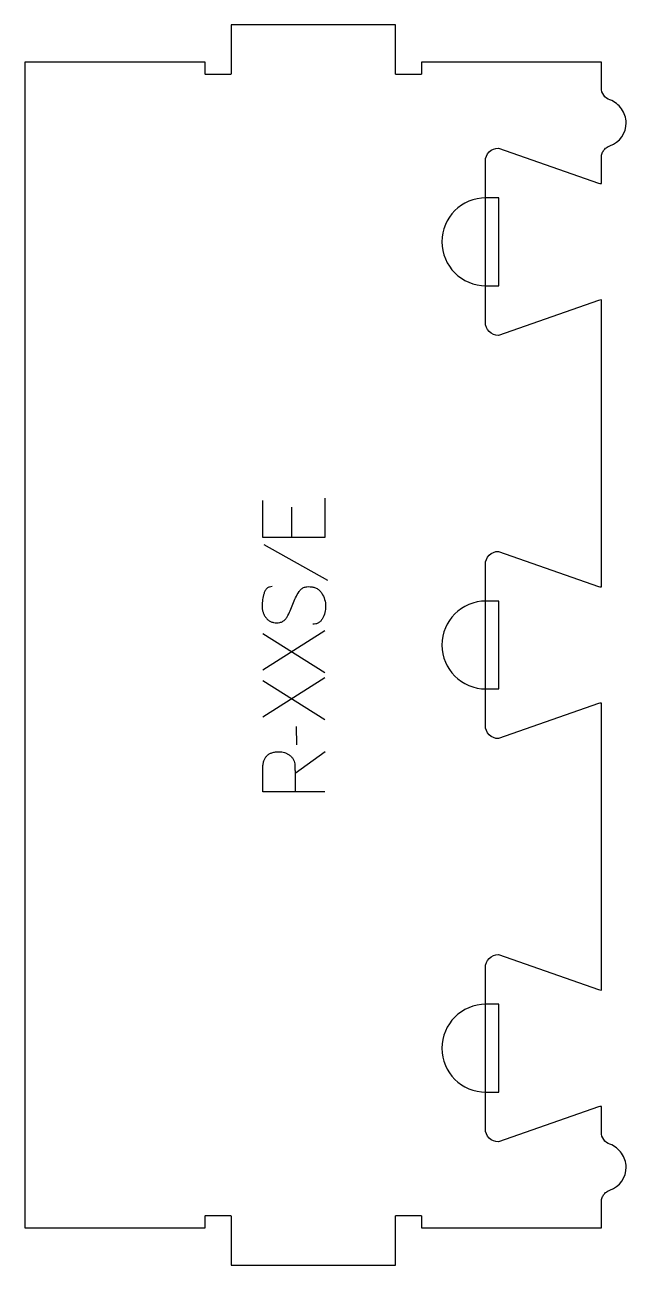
# Model space of a CAD drawing. Extents: x 0 to 290, y 0 to 600.
import ezdxf

# ---------------------------------------------------------------- set-up
doc = ezdxf.new("R2010")
doc.units = 0
for name, color, linetype in [('1_ANYTOOL_1MMDEEP_LABELS_S', 2, 'CONTINUOUS'), ('4_ANYTOOL_CUTTHROUGH_OUTSI', 5, 'CONTINUOUS'), ('5_ANYTOOL_HALF_MILL_9MM_IN', 3, 'CONTINUOUS')]:
    doc.layers.add(name, color=color, linetype=linetype)

msp = doc.modelspace()

# ---------------------------------------------------------------- linework, layer by layer
at = {"layer": '1_ANYTOOL_1MMDEEP_LABELS_S'}
for p, q in [((128.895474, 366.371445), (128.895474, 351.714302)), ((115.438332, 348.285731), (146.20976, 331.100016)), ((144.966903, 306.585731), (114.966903, 287.642874)), ((114.966903, 305.342874), (144.966903, 286.442874)), ((144.966903, 283.871445), (114.966903, 264.928588)), ((114.966903, 282.628588), (144.966903, 263.728588)), ((131.081189, 260.300016), (131.166903, 251.514302)), ((130.524046, 237.842874), (145.00976, 248.300016))]:
    msp.add_line(p, q, dxfattribs=at)
msp.add_lwpolyline([(144.966903, 370.657159), (144.966903, 351.714302), (114.966903, 351.714302), (114.966903, 369.542874)], dxfattribs=at)
for points in [[(119.552617, 327.971445, 0.071867), (118.216011, 327.778331, 0.100684), (117.03476, 327.151802, 0.047558), (116.55831, 326.677249, 0.038563), (116.169582, 326.127249, 0.037928), (115.822113, 325.430061, 0.026634), (115.566903, 324.692874, 0.028461), (114.88092, 321.66954, 0.041577), (114.624046, 318.585731, 0.036938), (114.735185, 317.083371, 0.041531), (115.079403, 315.617874, 0.041583), (115.656611, 314.240497, 0.038125), (116.445474, 312.971445, 0.057611), (117.437379, 311.901292, 0.065808), (118.657974, 311.107159, 0.06469), (120.117529, 310.629663, 0.046778), (121.652617, 310.485731, 0.052235), (123.202459, 310.648086, 0.075448), (124.652617, 311.192874, 0.076671), (125.82567, 312.108965, 0.061023), (126.70976, 313.314302, 0.021951), (128.237106, 316.343156, 0.018213), (129.516903, 319.485731, -0.02405), (130.822365, 322.587215, -0.02981), (132.452617, 325.528588, -0.068439), (133.418548, 326.66989, -0.079282), (134.670474, 327.478588, -0.076308), (136.249156, 327.903587, -0.047772), (137.895474, 327.928588, -0.046243), (139.576434, 327.635353, -0.06359), (141.14726, 326.985731, -0.064671), (142.431449, 326.012907, -0.057073), (143.445474, 324.757159, -0.067522), (144.808385, 321.788851, -0.070793), (145.30976, 318.564302, -0.064027), (144.947245, 315.425287, -0.070447), (143.766903, 312.500016, -0.054374), (142.91727, 311.341599, -0.074742), (141.806189, 310.442874, -0.075199), (140.49981, 309.919866, -0.057737), (139.095474, 309.757159)], [(144.966903, 228.842874), (114.966903, 228.842874), (114.966903, 240.200016, -0.030274), (115.073919, 241.965829, -0.049), (115.457082, 243.687516, -0.050774), (116.049538, 245.020039, -0.06445), (116.927617, 246.178588, -0.0646), (118.063648, 247.068499, -0.052254), (119.37851, 247.673231, -0.050381), (121.071059, 248.062366, -0.031337), (122.80976, 248.171445, -0.040022), (124.183817, 248.061284, -0.042626), (125.520474, 247.726802, -0.04247), (126.810194, 247.158117, -0.036572), (127.995474, 246.392874, -0.051097), (129.00943, 245.451096, -0.061981), (129.78476, 244.308945, -0.061813), (130.26126, 242.999943, -0.049309), (130.438332, 241.614302, -0.003273), (130.476023, 240.746651, -0.003121), (130.502617, 239.878588, -0.003882), (130.519537, 238.860806, -0.002215), (130.524046, 237.842874), (130.524046, 228.885731)]]:
    msp.add_lwpolyline(points, format="xyb", dxfattribs=at)
at = {"layer": '4_ANYTOOL_CUTTHROUGH_OUTSI'}
msp.add_lwpolyline([(228.832588, 344.985965), (277.116195, 328.086852, 0.061178), (278.5, 327.855437), (278.5, 466.544563, 0.061784), (277.10513, 466.309569), (228.832588, 449.414035, -0.084368), (228.75, 449.4, -0.414214), (222.5, 455.65), (222.5, 533.65, -0.414214), (228.75, 539.9, -0.084368), (228.832588, 539.885965), (277.116195, 522.986852, 0.061178), (278.5, 522.755437), (278.5, 535.154437, -0.070764), (278.763566, 537.007405, -0.078957), (279.559099, 538.696468, -0.083664), (280.923072, 540.118107, -0.07497), (282.666667, 541.046994, 0.317837), (290.5, 552.125, 0.081314), (289.920433, 555.665195, 0.146504), (285.811206, 561.47652, 0.081314), (282.666667, 563.203006, -0.317837), (278.5, 569.095563), (278.5, 581.499544), (191.605781, 581.499999), (191.605781, 575.75, -0.414214), (191.355781, 575.5), (179.355781, 575.5, -0.414214), (179.105781, 575.75), (179.105781, 599.5), (99.605781, 599.5), (99.605781, 575.75, -0.414214), (99.355781, 575.5), (87.355781, 575.5, -0.414214), (87.105781, 575.75), (87.105781, 581.5), (0, 581.5), (0, 18), (87.105781, 18), (87.105781, 23.75, -0.414214), (87.355781, 24), (99.355781, 24, -0.414214), (99.605781, 23.75), (99.605781, 0), (179.105781, 0), (179.105781, 23.75, -0.414214), (179.355781, 24), (191.355781, 24, -0.414214), (191.605781, 23.75), (191.605781, 18.000003), (278.5, 18.000913), (278.5, 30.404904, -0.070762), (278.763669, 32.257749, -0.078953), (279.559243, 33.946676, -0.083659), (280.923174, 35.368184, -0.074965), (282.666667, 36.296994, 0.317837), (290.5, 47.375, 0.081314), (289.920433, 50.915195, 0.146504), (285.811206, 56.72652, 0.081314), (282.666667, 58.453006, -0.317837), (278.5, 64.345563), (278.5, 76.744563, 0.061784), (277.10513, 76.509569), (228.832588, 59.614035, -0.084368), (228.75, 59.6, -0.414214), (222.5, 65.85), (222.5, 143.85, -0.414214), (228.75, 150.1, -0.084368), (228.832588, 150.085965), (277.116195, 133.186852, 0.061178), (278.5, 132.955437), (278.5, 271.644563, 0.061784), (277.10513, 271.409569), (228.832588, 254.514035, -0.084368), (228.75, 254.5, -0.414214), (222.5, 260.75), (222.5, 338.75, -0.414214), (228.75, 345, -0.084368)], format="xyb", close=True, dxfattribs=at)
at = {"layer": '5_ANYTOOL_HALF_MILL_9MM_IN'}
for points in [[(223, 515.9), (222.75, 515.9, 1), (222.75, 473.4), (229, 473.4), (229, 515.9)], [(223, 321), (222.75, 321, 1), (222.75, 278.5), (229, 278.5), (229, 321)], [(223, 126.1), (222.75, 126.1, 1), (222.75, 83.6), (229, 83.6), (229, 126.1)]]:
    msp.add_lwpolyline(points, format="xyb", close=True, dxfattribs=at)

doc.saveas('drawing.dxf')
